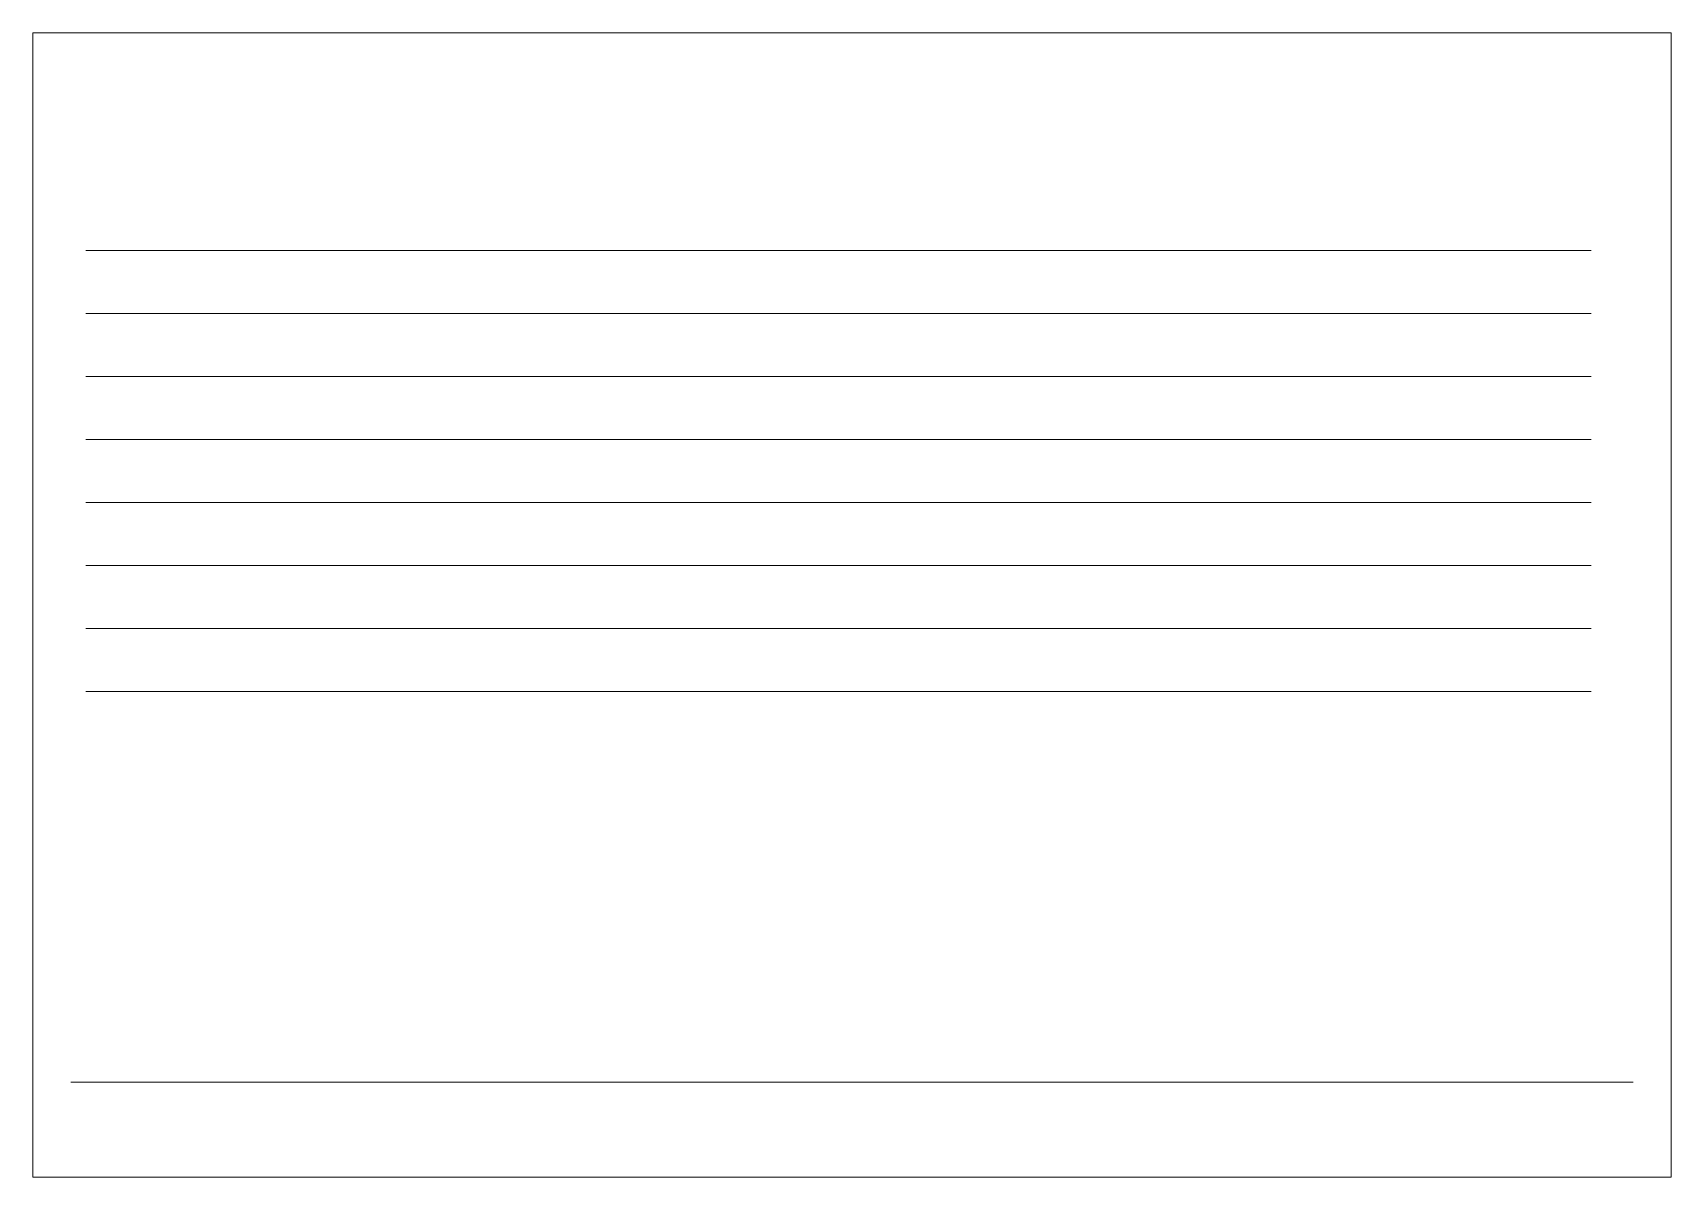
# Model space of a CAD drawing. Header units: millimetres. Extents: x -79780 to 76600, y 220 to 11660.
# Drawn here: x -39780 to -23400, y 220 to 11660 of the extents above; entities that cross this region are included whole.
import ezdxf

# ---------------------------------------------------------------- set-up
doc = ezdxf.new("R2010")
doc.units = ezdxf.units.MM
doc.layers.add('FRAME', color=8, linetype='CONTINUOUS', lineweight=0, plot=False)

msp = doc.modelspace()

# ---------------------------------------------------------------- linework, layer by layer
at = {"layer": 'FRAME'}
for p, q in [((-23400, 11660), (-39780, 11660)), ((-39780, 11660), (-39780, 220)), ((-23400, 220), (-23400, 11660)), ((-39250, 9485), (-24200, 9485)), ((-39250, 8855), (-24200, 8855)), ((-39250, 8225), (-24200, 8225)), ((-39250, 7595), (-24200, 7595)), ((-39250, 6965), (-24200, 6965)), ((-39250, 6335), (-24200, 6335)), ((-39250, 5705), (-24200, 5705)), ((-39250, 5075), (-24200, 5075)), ((-39400, 1170), (-23780, 1170)), ((-39780, 220), (-23400, 220))]:
    msp.add_line(p, q, dxfattribs=at)

doc.saveas('drawing.dxf')
